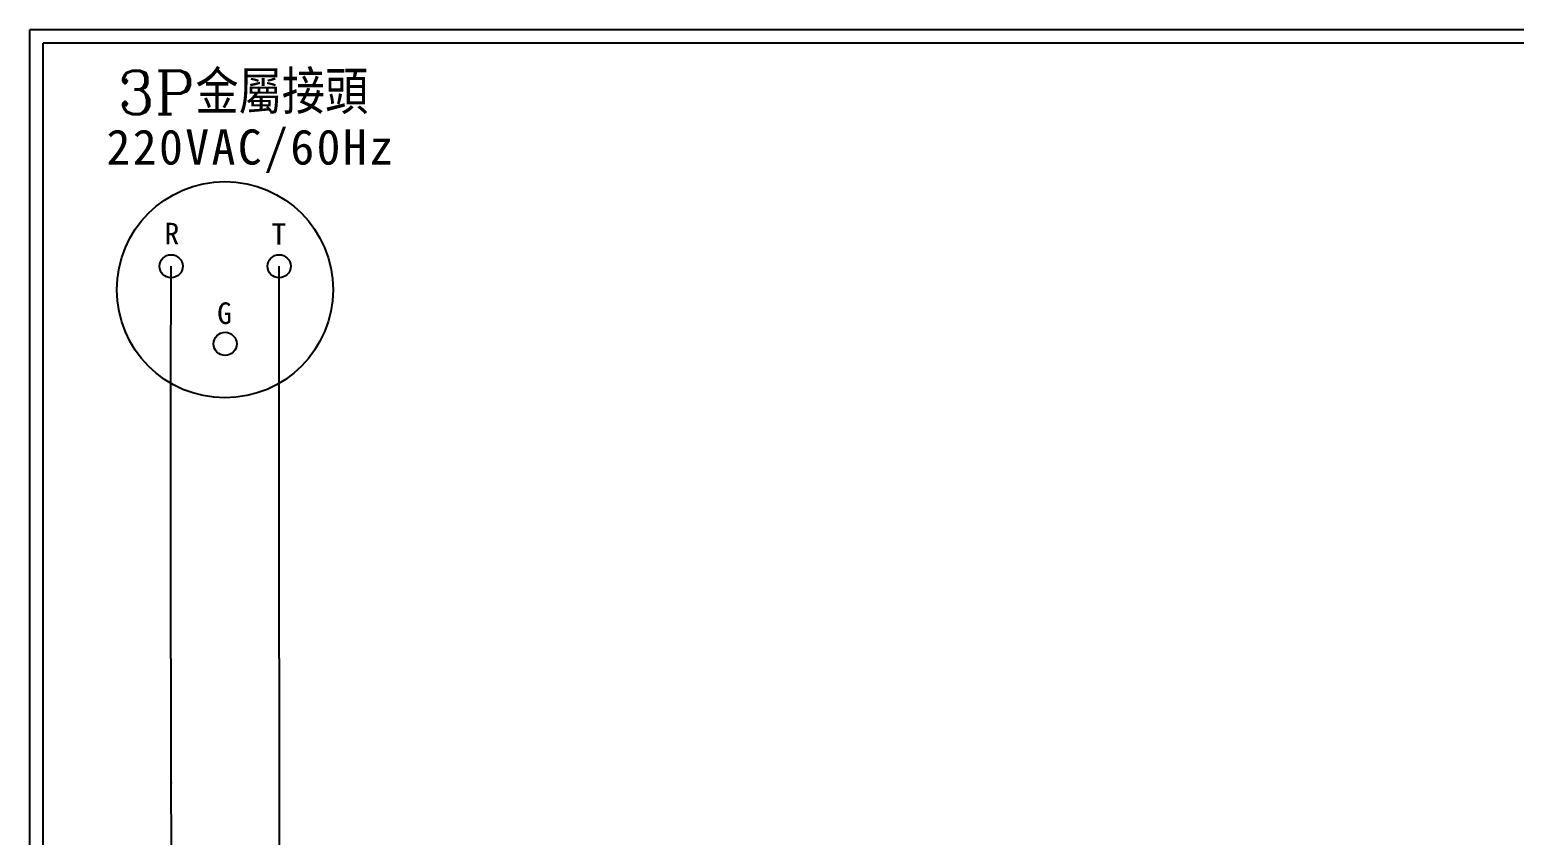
# Model space of a CAD drawing. Extents: x 10 to 297, y 3 to 207.
# Drawn here: x 10 to 147.5, y 132.4 to 207 of the extents above; entities that cross this region are included whole.
import ezdxf

# ---------------------------------------------------------------- set-up
doc = ezdxf.new("R2010")
doc.units = 0
doc.layers.get('0').update_dxf_attribs({"linetype": 'CONTINUOUS'})
doc.layers.add('圖框層', color=7, linetype='CONTINUOUS')
doc.layers.add('標尺寸層', color=3, linetype='CONTINUOUS')
doc.styles.add('CNS', font='romanc.shx', dxfattribs={"bigfont": 'chineset.shx'})
doc.styles.add('STSL', font='kaiu.ttf')
doc.styles.add('標楷體', font='kaiu.ttf')

msp = doc.modelspace()

# ---------------------------------------------------------------- linework, layer by layer
at = {"color": 7}
msp.add_line((23.08, 139.41), (23.1, 112.73), dxfattribs=at)
for centre in [(23.1, 185.06), (33.1, 185.06), (28.1, 177.88)]:
    msp.add_circle(centre, 1.07, dxfattribs=at)
at = {"layer": '圖框層', "color": 7}
for p, q in [((297, 206.97), (10, 206.97)), ((10, 3), (10, 206.97)), ((295.75, 205.72), (11.25, 205.72)), ((11.25, 4.25), (11.25, 205.72))]:
    msp.add_line(p, q, dxfattribs=at)
at = {"layer": '標尺寸層', "color": 7}
for p, q in [((23.08, 174.22), (23.1, 185.06)), ((33.09, 174.22), (33.1, 185.06)), ((23.08, 148.74), (23.08, 174.22)), ((33.09, 148.74), (33.09, 174.22)), ((23.08, 148.74), (23.08, 139.41)), ((33.09, 148.74), (33.09, 139.41)), ((33.09, 139.41), (33.09, 112.73)), ((23.1, 137.27), (23.1, 137.2)), ((33.1, 137.27), (33.1, 137.2))]:
    msp.add_line(p, q, dxfattribs=at)
msp.add_circle((28.08, 182.89), 10.01, dxfattribs=at)

# ---------------------------------------------------------------- texts
at = {"color": 0, "insert": (17.11, 197.73), "char_height": 3.25, "width": 35.213, "attachment_point": 1, "style": '標楷體'}
msp.add_mtext('\\pt6.5;{\\T1.1;220VAC/60Hz}', dxfattribs=at)
at = {"layer": '圖框層', "color": 7, "style": 'STSL'}
for s, p in [('R', (22.49, 187.09)), ('T', (32.39, 187.05)), ('G', (27.36, 179.72))]:
    msp.add_text(s, height=2, dxfattribs=at).set_placement(p)
at = {"layer": '標尺寸層', "color": 7, "insert": (18.15, 203.16), "char_height": 4, "attachment_point": 1, "style": 'CNS'}
msp.add_mtext_dynamic_manual_height_columns('3P金屬接頭', width=34.4369, gutter_width=32.5, heights=[0], dxfattribs=at)

doc.saveas('drawing.dxf')
